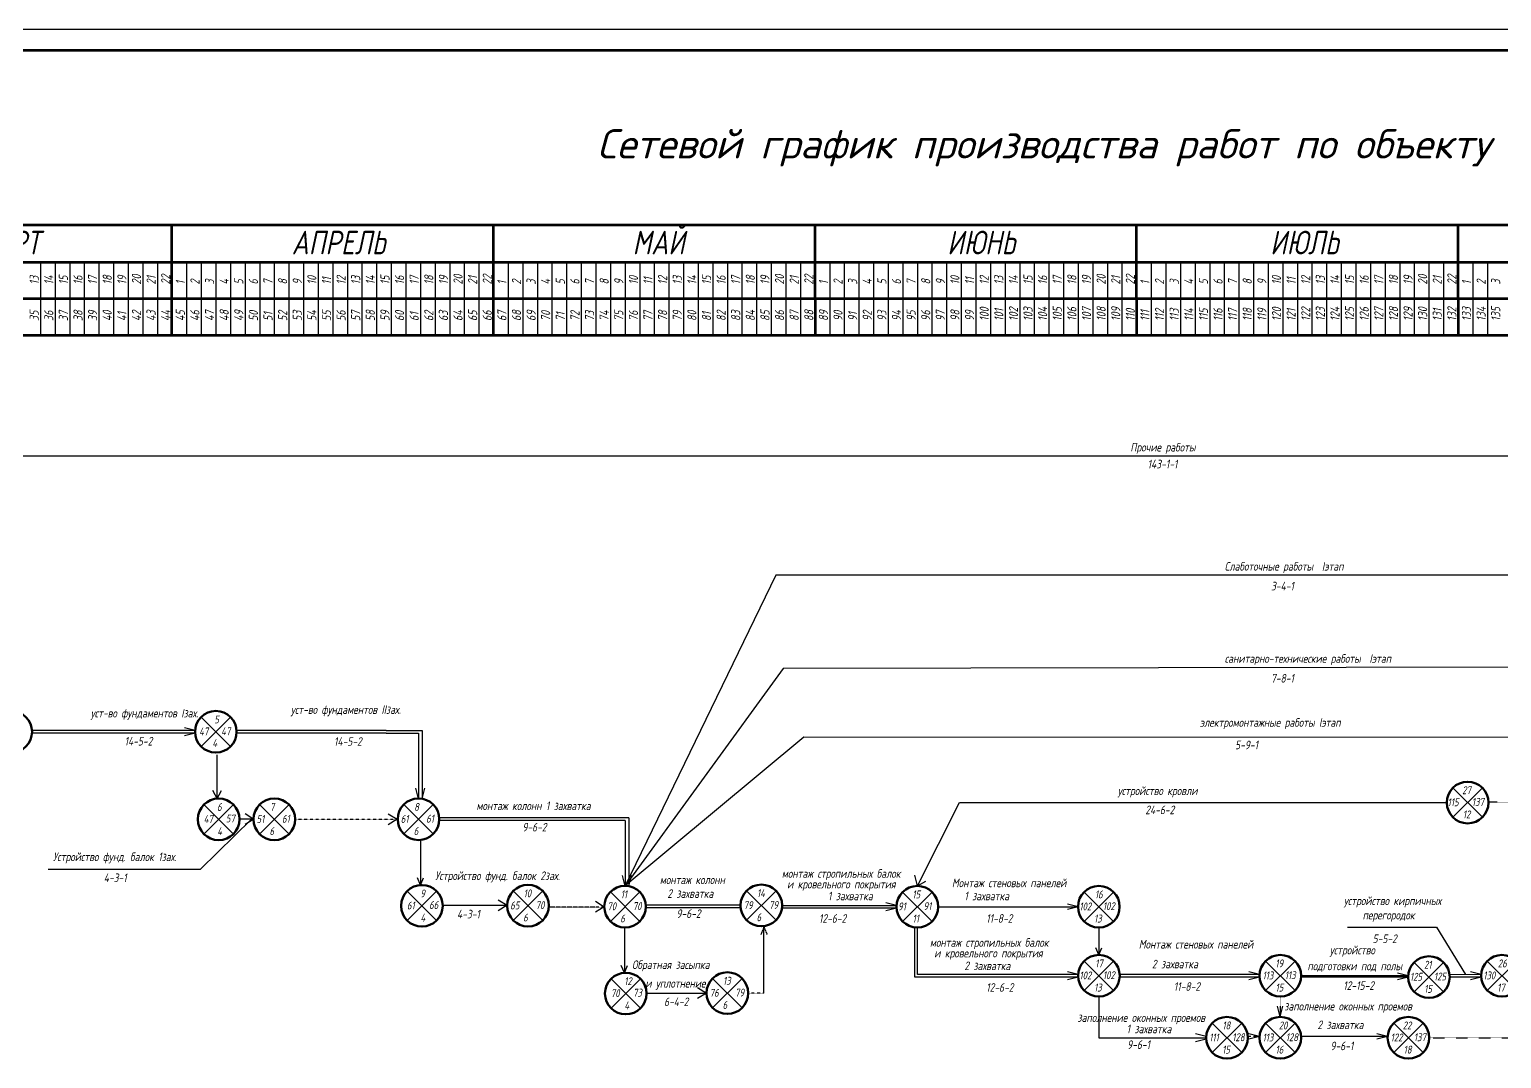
# Model space of a CAD drawing. Header units: millimetres. Extents: x -345369 to 252202, y 74562 to 424723.
# Drawn here: x -19388 to 15687, y 179067 to 203601 of the extents above; entities that cross this region are included whole.
import ezdxf

# ---------------------------------------------------------------- set-up
doc = ezdxf.new("R2010")
doc.units = ezdxf.units.MM
for name, pattern in [('1 Граница асфальта 2-1', [1.5, 0.5, -0.5, 0.5]), ('HIDDEN2', [4.7625, 3.175, -1.5875]), ('KL', [4, 2, -2])]:
    doc.linetypes.add(name, pattern=pattern)
for name, color, linetype in [('1STAIR2D', 30, 'Continuous'), ('A0-02', 51, 'Continuous'), ('A0-07', 30, 'Continuous'), ('A0-08', 101, 'Continuous'), ('A0-10', 150, 'Continuous'), ('A0-11', 92, 'Continuous')]:
    doc.layers.add(name, color=color, linetype=linetype)
doc.styles.add('RUSS', font='isocpeui.ttf', dxfattribs={"width": 0.8})
doc.styles.get("Standard").update_dxf_attribs({"font": 'isocpeur.TTF', "oblique": 15})

msp = doc.modelspace()

# ---------------------------------------------------------------- linework, layer by layer
for p, q in [((-14905.078212, 185247.966656), (-15018.901606, 185458.832734)), ((-14923.825512, 185247.800715), (-14813.752609, 185460.648603)), ((-14038.457117, 184769.960586), (-14250.64089, 184899.46941)), ((-10625.903599, 184764.006597), (-10838.087371, 184893.515421)), ((-14038.457117, 184777.904136), (-14250.64089, 184648.395311)), ((-10625.903599, 184771.950147), (-10838.087371, 184642.441322)), ((-10071.671806, 183202.256484), (-10144.762783, 183376.027374)), ((-10071.671806, 183202.256484), (-9998.580829, 183376.027374)), ((-8005.591007, 182712.408557), (-8217.77478, 182841.917382)), ((-5692.391541, 182680.038419), (-5904.575313, 182809.547243)), ((-8005.591007, 182720.352108), (-8217.77478, 182590.843283)), ((-5692.391541, 182687.981969), (-5904.575313, 182558.473144)), ((6090.641608, 181536.757115), (6017.550631, 181710.528006)), ((6090.641608, 181536.757115), (6163.732586, 181710.528006)), ((-5213.707532, 181111.816468), (-5286.798509, 181285.587358)), ((-5213.707532, 181111.816468), (-5140.616555, 181285.587358)), ((-3257.165911, 180621.968541), (-3469.349683, 180751.477366)), ((-3257.165911, 180629.912091), (-3469.349683, 180500.403267))]:
    msp.add_line(p, q)
at = {"lineweight": 30}
for p, q in [((-10071.671806, 184273.649873), (-10071.671806, 183202.256484)), ((-5213.707532, 182183.209856), (-5213.707532, 181111.816468))]:
    msp.add_line(p, q, dxfattribs=at)
at = {"linetype": 'HIDDEN2'}
for q in [(-1960.095452, 182027.51394), (-1960.095452, 182027.51394), (-1813.913498, 182027.51394), (-1813.913498, 182027.51394)]:
    msp.add_line((-1887.004475, 182201.28483), q, dxfattribs=at)
at = {"linetype": 'HIDDEN2', "lineweight": 30}
for p in [(-1887.004475, 181129.891441), (-1887.004475, 180627.350063)]:
    msp.add_line(p, (-1887.004475, 182201.28483), dxfattribs=at)
at = {"layer": '1STAIR2D', "color": 0}
msp.add_line((44468.411729, 203600.907717), (-39531.588271, 203600.907717), dxfattribs=at)
at = {"layer": '1STAIR2D', "color": 0, "lineweight": 70}
msp.add_line((43968.411729, 203100.907717), (-37531.588271, 203100.907717), dxfattribs=at)
at = {"layer": 'A0-02', "color": 0, "lineweight": 30}
for p, q in [((-15441.730261, 186889.116472), (-15696.037466, 186952.693274)), ((-15441.730261, 186825.539671), (-15696.037466, 186761.96287)), ((-10891.671113, 186889.116472), (-14451.971979, 186889.116472)), ((-10891.671113, 186825.539671), (-14451.971979, 186825.539671)), ((-10891.671113, 186889.116472), (-10029.853681, 186889.116472)), ((-10891.671113, 186825.539671), (-10118.215882, 186825.539671)), ((-10116.364546, 185261.322995), (-10179.941347, 185515.6302)), ((-10029.853681, 185261.322995), (-9966.27688, 185515.6302)), ((-5108.130291, 184805.148294), (-9623.33674, 184805.148294)), ((-5196.492492, 184741.571493), (-9623.33674, 184741.571493)), ((-5194.641156, 183177.354817), (-5258.217957, 183431.662022)), ((-5194.641156, 183177.354817), (-5258.217957, 183431.662022)), ((-5108.130291, 183177.354817), (-5044.55349, 183431.662022)), ((1768.049386, 183183.031534), (1704.472585, 183437.338739)), ((1768.049386, 183183.031534), (1968.441061, 183296.91085)), ((1272.150337, 182718.920885), (1017.843132, 182782.497687)), ((5595.372817, 182687.132485), (5341.065612, 182750.709286)), ((-2445.292469, 182721.180116), (-4701.61335, 182721.180116)), ((-2441.638102, 182657.603315), (-4701.61335, 182657.603315)), ((1272.150337, 182655.344084), (1017.843132, 182591.767283)), ((5595.372817, 182687.132485), (5341.065612, 182623.555684)), ((5596.491141, 181074.14614), (5342.183937, 181137.722942)), ((5596.491141, 181010.569339), (5342.183937, 180946.992538)), ((9919.713622, 181074.14614), (9665.406417, 181137.722942)), ((9919.713622, 181010.569339), (9665.406417, 180946.992538)), ((13460.098622, 181042.35774), (13205.791418, 181105.934541)), ((13460.098622, 181010.569339), (13205.791418, 180946.992538)), ((15201.234092, 181074.14614), (14946.926887, 181137.722942)), ((15201.234092, 181010.569339), (14946.926887, 180946.992538)), ((10415.612671, 180058.947929), (10352.03587, 180313.255134)), ((10415.612671, 180058.947929), (10352.03587, 180313.255134)), ((10415.612671, 180058.947929), (10479.189472, 180313.255134)), ((10415.612671, 180058.947929), (10479.189472, 180313.255134)), ((8648.177598, 179594.83728), (8393.870393, 179658.414082)), ((9919.713622, 179594.83728), (9665.406417, 179658.414082)), ((9919.713622, 179594.83728), (9665.406417, 179531.260479)), ((12971.400078, 179594.83728), (12717.092874, 179658.414082)), ((12971.400078, 179594.83728), (12717.092874, 179531.260479)), ((8648.177598, 179531.260479), (8393.870393, 179467.683678))]:
    msp.add_line(p, q, dxfattribs=at)
at = {"layer": 'A0-07', "color": 0, "lineweight": 70}
for p, q in [((-15991.532402, 197182.569591), (-15991.532402, 198940.514385)), ((-8330.536336, 197182.569591), (-8330.536336, 198940.514385)), ((-669.540271, 197182.569591), (-669.540271, 198940.514385)), ((6991.455794, 197182.569591), (6991.455794, 198940.514385)), ((14652.451859, 197182.569591), (14652.451859, 198940.514385)), ((-15991.532402, 196312.001856), (-15991.532402, 198069.946651)), ((-8330.536336, 196312.001856), (-8330.536336, 198069.946651)), ((-669.540271, 197182.569591), (-669.540271, 196312.001856)), ((6991.455794, 197182.569591), (6991.455794, 196312.001856)), ((14652.451859, 197182.569591), (14652.451859, 196312.001856))]:
    msp.add_line(p, q, dxfattribs=at)
at = {"layer": 'A0-07', "color": 0, "lineweight": 30}
for p, q in [((27092.954594, 193427.627161), (-22956.074279, 193427.627161)), ((-1604.765131, 190592.553527), (-5196.492492, 183185.290765)), ((16785.076354, 190592.553527), (-1604.765131, 190592.553527)), ((-1429.031514, 188363.18338), (-5196.492492, 183185.290765)), ((16785.076354, 188394.887356), (-1429.031514, 188363.18338)), ((-937.262275, 186727.522179), (-5196.492492, 183185.290765)), ((16785.076354, 186725.075123), (-937.262275, 186727.522179)), ((-14923.825512, 186306.877442), (-14923.825512, 185247.800715)), ((1768.049386, 183183.031534), (2771.486966, 185170.846995)), ((2771.486966, 185170.846995), (14382.456504, 185170.846995)), ((-14099.204783, 184770.955366), (-14395.034075, 184770.955366)), ((-14049.806309, 184776.887697), (-14383.782909, 184770.955366)), ((-8005.591007, 182712.408557), (-9541.225821, 182712.408557)), ((-8151.750272, 182712.408557), (-9541.225821, 182712.408557)), ((1272.150337, 182655.344084), (-1477.218898, 182655.344084)), ((-1422.359978, 182718.920885), (1272.150337, 182718.920885)), ((2263.948435, 182687.132485), (5595.372817, 182687.132485)), ((1709.866909, 181010.569339), (1709.866909, 182194.658459)), ((1768.049386, 181074.14614), (1768.049386, 182191.233436)), ((2262.928527, 181010.569339), (1709.866909, 181010.569339)), ((2262.928527, 181074.14614), (1768.049386, 181074.14614)), ((5596.491141, 181074.14614), (2262.928527, 181074.14614)), ((5596.491141, 181010.569339), (2262.928527, 181010.569339)), ((9919.713622, 181074.14614), (6587.269332, 181074.14614)), ((9919.713622, 181010.569339), (6587.269332, 181010.569339)), ((9919.713622, 181042.35774), (9918.693714, 181042.35774)), ((13460.098622, 181010.569339), (10910.491812, 181010.569339)), ((13460.098622, 181042.35774), (10911.51172, 181042.35774)), ((15201.798894, 181066.018896), (14451.896721, 181074.14614)), ((15201.234092, 181010.569339), (14451.896721, 181010.569339)), ((-3270.180409, 180621.968541), (-4683.261548, 180621.968541)), ((-3257.165911, 180621.968541), (-4683.261548, 180621.968541)), ((6092.390191, 180546.458691), (6092.390191, 179563.04888)), ((9716.889177, 179594.83728), (9638.955789, 179594.83728)), ((9919.713622, 179594.83728), (9780.453029, 179594.83728)), ((12971.400078, 179594.83728), (10910.491812, 179594.83728)), ((6092.390191, 179563.04888), (8648.177598, 179563.04888))]:
    msp.add_line(p, q, dxfattribs=at)
at = {"layer": 'A0-07', "color": 0, "linetype": 'ByBlock', "lineweight": 30}
for p, q in [((-15457.624462, 186889.116472), (-19327.151293, 186889.116472)), ((-15441.730261, 186825.539671), (-19327.151293, 186825.539671)), ((-10118.215882, 186825.539671), (-10118.215882, 185258.343611)), ((-10029.853681, 186889.116472), (-10029.853681, 185261.322995)), ((-5196.492492, 184741.571493), (-5196.492492, 183174.375433)), ((-5108.130291, 184805.148294), (-5108.130291, 183177.354817)), ((6091.271866, 182191.233436), (6091.271866, 181538.255528))]:
    msp.add_line(p, q, dxfattribs=at)
at = {"layer": 'A0-07', "color": 0, "linetype": 'KL', "lineweight": 30}
for p, q in [((19143.845137, 185214.393719), (15374.228762, 185175.909404)), ((10415.612671, 180546.458691), (10415.612671, 180058.947929)), ((13963.198177, 179563.04888), (17769.186318, 179564.507627)), ((13963.198177, 179563.04888), (17769.186318, 179564.507627))]:
    msp.add_line(p, q, dxfattribs=at)
at = {"layer": 'A0-07', "color": 0}
for p, q in [((-15312.040553, 183580.315273), (-14099.204783, 184770.955366)), ((-18942.668991, 183580.315273), (-15312.040553, 183580.315273)), ((12016.139243, 182201.481659), (14136.595812, 182201.481659)), ((14136.595812, 182201.481659), (14826.847807, 181070.082518))]:
    msp.add_line(p, q, dxfattribs=at)
at = {"layer": 'A0-07', "color": 0, "linetype": '1 Граница асфальта 2-1', "lineweight": 30}
for p, q in [((-10614.08573, 184767.978372), (-13058.044391, 184770.124653)), ((-10614.08573, 184767.978372), (-11776.812081, 184767.978372)), ((-5852.218413, 182678.628672), (-7014.944764, 182678.628672)), ((-5698.89879, 182678.628672), (-7014.944764, 182678.628672)), ((-1887.004475, 180627.350063), (-2263.003785, 180627.350063))]:
    msp.add_line(p, q, dxfattribs=at)
at = {"layer": 'A0-07', "color": 3, "linetype": 'KL', "lineweight": 30}
msp.add_line((10415.612671, 180546.458691), (10415.612671, 180058.947929), dxfattribs=at)
at = {"layer": 'A0-08', "color": 0, "lineweight": 70}
for p, q in [((-33925.227736, 198940.514385), (37635.440055, 198940.514385)), ((-33925.227736, 198053.137325), (37635.440055, 198053.137325)), ((-26244.719897, 198053.137325), (37635.440055, 198053.137325)), ((-16107.110625, 198053.137325), (37635.440055, 198053.137325)), ((-33925.227736, 197182.569591), (37635.440055, 197182.569591)), ((-33925.227736, 197182.569591), (37635.440055, 197182.569591)), ((-33925.227736, 197182.569591), (37635.440055, 197182.569591)), ((-26244.719897, 197182.569591), (37635.440055, 197182.569591)), ((-26244.719897, 197182.569591), (37635.440055, 197182.569591)), ((-26244.719897, 197182.569591), (37635.440055, 197182.569591)), ((-16107.110625, 197182.569591), (37635.440055, 197182.569591)), ((-33925.227736, 196312.001856), (37635.440055, 196312.001856)), ((-33925.227736, 196312.001856), (37635.440055, 196312.001856)), ((-33925.227736, 196312.001856), (37635.440055, 196312.001856)), ((-26244.719897, 196312.001856), (37635.440055, 196312.001856)), ((-26244.719897, 196312.001856), (37635.440055, 196312.001856)), ((-26244.719897, 196312.001856), (37635.440055, 196312.001856)), ((-16107.110625, 196312.001856), (37635.440055, 196312.001856))]:
    msp.add_line(p, q, dxfattribs=at)
at = {"layer": 'A0-08', "color": 0}
for p, q in [((-19125.576247, 198053.137325), (-19125.576247, 197182.569591)), ((-18777.349153, 198053.137325), (-18777.349153, 197182.569591)), ((-18429.122059, 198053.137325), (-18429.122059, 197182.569591)), ((-18080.894965, 198053.137325), (-18080.894965, 197182.569591)), ((-17732.667871, 198053.137325), (-17732.667871, 197182.569591)), ((-17384.440777, 198053.137325), (-17384.440777, 197182.569591)), ((-17036.213683, 198053.137325), (-17036.213683, 197182.569591)), ((-16687.986589, 198053.137325), (-16687.986589, 197182.569591)), ((-16339.759496, 198053.137325), (-16339.759496, 197182.569591)), ((-15643.305308, 198053.137325), (-15643.305308, 197182.569591)), ((-15295.078214, 198053.137325), (-15295.078214, 197182.569591)), ((-14946.85112, 198053.137325), (-14946.85112, 197182.569591)), ((-14598.624026, 198053.137325), (-14598.624026, 197182.569591)), ((-14250.396932, 198053.137325), (-14250.396932, 197182.569591)), ((-13902.169838, 198053.137325), (-13902.169838, 197182.569591)), ((-13553.942745, 198053.137325), (-13553.942745, 197182.569591)), ((-13205.715651, 198053.137325), (-13205.715651, 197182.569591)), ((-12857.488557, 198053.137325), (-12857.488557, 197182.569591)), ((-12509.261463, 198053.137325), (-12509.261463, 197182.569591)), ((-12161.034369, 198053.137325), (-12161.034369, 197182.569591)), ((-11812.807275, 198053.137325), (-11812.807275, 197182.569591)), ((-11464.580181, 198053.137325), (-11464.580181, 197182.569591)), ((-11116.353087, 198053.137325), (-11116.353087, 197182.569591)), ((-10768.125994, 198053.137325), (-10768.125994, 197182.569591)), ((-10419.8989, 198053.137325), (-10419.8989, 197182.569591)), ((-10071.671806, 198053.137325), (-10071.671806, 197182.569591)), ((-9723.444712, 198053.137325), (-9723.444712, 197182.569591)), ((-9375.217618, 198053.137325), (-9375.217618, 197182.569591)), ((-9026.990524, 198053.137325), (-9026.990524, 197182.569591)), ((-8678.76343, 198053.137325), (-8678.76343, 197182.569591)), ((-7982.309243, 198053.137325), (-7982.309243, 197182.569591)), ((-7634.082149, 198053.137325), (-7634.082149, 197182.569591)), ((-7285.855055, 198053.137325), (-7285.855055, 197182.569591)), ((-6937.627961, 198053.137325), (-6937.627961, 197182.569591)), ((-6589.400867, 198053.137325), (-6589.400867, 197182.569591)), ((-6241.173773, 198053.137325), (-6241.173773, 197182.569591)), ((-5892.946679, 198053.137325), (-5892.946679, 197182.569591)), ((-5544.719585, 198053.137325), (-5544.719585, 197182.569591)), ((-5196.492492, 198053.137325), (-5196.492492, 197182.569591)), ((-4848.265398, 198053.137325), (-4848.265398, 197182.569591)), ((-4500.038304, 198053.137325), (-4500.038304, 197182.569591)), ((-4151.81121, 198053.137325), (-4151.81121, 197182.569591)), ((-3803.584116, 198053.137325), (-3803.584116, 197182.569591)), ((-3455.357022, 198053.137325), (-3455.357022, 197182.569591)), ((-3107.129928, 198053.137325), (-3107.129928, 197182.569591)), ((-2758.902834, 198053.137325), (-2758.902834, 197182.569591)), ((-2410.675741, 198053.137325), (-2410.675741, 197182.569591)), ((-2062.448647, 198053.137325), (-2062.448647, 197182.569591)), ((-1714.221553, 198053.137325), (-1714.221553, 197182.569591)), ((-1365.994459, 198053.137325), (-1365.994459, 197182.569591)), ((-1017.767365, 198053.137325), (-1017.767365, 197182.569591)), ((-321.313177, 198053.137325), (-321.313177, 197182.569591)), ((26.913917, 198053.137325), (26.913917, 197182.569591)), ((375.14101, 198053.137325), (375.14101, 197182.569591)), ((723.368104, 198053.137325), (723.368104, 197182.569591)), ((1071.595198, 198053.137325), (1071.595198, 197182.569591)), ((1419.822292, 198053.137325), (1419.822292, 197182.569591)), ((1768.049386, 198053.137325), (1768.049386, 197182.569591)), ((2116.27648, 198053.137325), (2116.27648, 197182.569591)), ((2464.503574, 198053.137325), (2464.503574, 197182.569591)), ((2812.730668, 198053.137325), (2812.730668, 197182.569591)), ((3160.957761, 198053.137325), (3160.957761, 197182.569591)), ((3509.184855, 198053.137325), (3509.184855, 197182.569591)), ((3857.411949, 198053.137325), (3857.411949, 197182.569591)), ((4205.639043, 198053.137325), (4205.639043, 197182.569591)), ((4553.866137, 198053.137325), (4553.866137, 197182.569591)), ((4902.093231, 198053.137325), (4902.093231, 197182.569591)), ((5250.320325, 198053.137325), (5250.320325, 197182.569591)), ((5598.547419, 198053.137325), (5598.547419, 197182.569591)), ((5946.774512, 198053.137325), (5946.774512, 197182.569591)), ((6295.001606, 198053.137325), (6295.001606, 197182.569591)), ((6643.2287, 198053.137325), (6643.2287, 197182.569591)), ((7339.682888, 198053.137325), (7339.682888, 197182.569591)), ((7687.909982, 198053.137325), (7687.909982, 197182.569591)), ((8036.137076, 198053.137325), (8036.137076, 197182.569591)), ((8384.36417, 198053.137325), (8384.36417, 197182.569591)), ((8732.591264, 198053.137325), (8732.591264, 197182.569591)), ((9080.818357, 198053.137325), (9080.818357, 197182.569591)), ((9429.045451, 198053.137325), (9429.045451, 197182.569591)), ((9777.272545, 198053.137325), (9777.272545, 197182.569591)), ((10125.499639, 198053.137325), (10125.499639, 197182.569591)), ((10473.726733, 198053.137325), (10473.726733, 197182.569591)), ((10821.953827, 198053.137325), (10821.953827, 197182.569591)), ((11170.180921, 198053.137325), (11170.180921, 197182.569591)), ((11518.408015, 198053.137325), (11518.408015, 197182.569591)), ((11866.635108, 198053.137325), (11866.635108, 197182.569591)), ((12214.862202, 198053.137325), (12214.862202, 197182.569591)), ((12563.089296, 198053.137325), (12563.089296, 197182.569591)), ((12911.31639, 198053.137325), (12911.31639, 197182.569591)), ((13259.543484, 198053.137325), (13259.543484, 197182.569591)), ((13607.770578, 198053.137325), (13607.770578, 197182.569591)), ((13955.997672, 198053.137325), (13955.997672, 197182.569591)), ((14304.224766, 198053.137325), (14304.224766, 197182.569591)), ((15000.678953, 198053.137325), (15000.678953, 197182.569591)), ((15348.906047, 198053.137325), (15348.906047, 197182.569591)), ((-19125.576247, 197182.569591), (-19125.576247, 196312.001856)), ((-18777.349153, 197182.569591), (-18777.349153, 196312.001856)), ((-18429.122059, 197182.569591), (-18429.122059, 196312.001856)), ((-18080.894965, 197182.569591), (-18080.894965, 196312.001856)), ((-17732.667871, 197182.569591), (-17732.667871, 196312.001856)), ((-17384.440777, 197182.569591), (-17384.440777, 196312.001856)), ((-17036.213683, 197182.569591), (-17036.213683, 196312.001856)), ((-16687.986589, 197182.569591), (-16687.986589, 196312.001856)), ((-16339.759496, 197182.569591), (-16339.759496, 196312.001856)), ((-15643.305308, 197182.569591), (-15643.305308, 196312.001856)), ((-15295.078214, 197182.569591), (-15295.078214, 196312.001856)), ((-14946.85112, 197182.569591), (-14946.85112, 196312.001856)), ((-14598.624026, 197182.569591), (-14598.624026, 196312.001856)), ((-14250.396932, 197182.569591), (-14250.396932, 196312.001856)), ((-13902.169838, 197182.569591), (-13902.169838, 196312.001856)), ((-13553.942745, 197182.569591), (-13553.942745, 196312.001856)), ((-13205.715651, 197182.569591), (-13205.715651, 196312.001856)), ((-12857.488557, 197182.569591), (-12857.488557, 196312.001856)), ((-12509.261463, 197182.569591), (-12509.261463, 196312.001856)), ((-12161.034369, 197182.569591), (-12161.034369, 196312.001856)), ((-11812.807275, 197182.569591), (-11812.807275, 196312.001856)), ((-11464.580181, 197182.569591), (-11464.580181, 196312.001856)), ((-11116.353087, 197182.569591), (-11116.353087, 196312.001856)), ((-10768.125994, 197182.569591), (-10768.125994, 196312.001856)), ((-10419.8989, 197182.569591), (-10419.8989, 196312.001856)), ((-10071.671806, 197182.569591), (-10071.671806, 196312.001856)), ((-9723.444712, 197182.569591), (-9723.444712, 196312.001856)), ((-9375.217618, 197182.569591), (-9375.217618, 196312.001856)), ((-9026.990524, 197182.569591), (-9026.990524, 196312.001856)), ((-8678.76343, 197182.569591), (-8678.76343, 196312.001856)), ((-7982.309243, 197182.569591), (-7982.309243, 196312.001856)), ((-7634.082149, 197182.569591), (-7634.082149, 196312.001856)), ((-7285.855055, 197182.569591), (-7285.855055, 196312.001856)), ((-6937.627961, 197182.569591), (-6937.627961, 196312.001856)), ((-6589.400867, 197182.569591), (-6589.400867, 196312.001856)), ((-6241.173773, 197182.569591), (-6241.173773, 196312.001856)), ((-5892.946679, 197182.569591), (-5892.946679, 196312.001856)), ((-5544.719585, 197182.569591), (-5544.719585, 196312.001856)), ((-5196.492492, 197182.569591), (-5196.492492, 196312.001856)), ((-4848.265398, 197182.569591), (-4848.265398, 196312.001856)), ((-4500.038304, 197182.569591), (-4500.038304, 196312.001856)), ((-4151.81121, 197182.569591), (-4151.81121, 196312.001856)), ((-3803.584116, 197182.569591), (-3803.584116, 196312.001856)), ((-3455.357022, 197182.569591), (-3455.357022, 196312.001856)), ((-3107.129928, 197182.569591), (-3107.129928, 196312.001856)), ((-2758.902834, 197182.569591), (-2758.902834, 196312.001856)), ((-2410.675741, 197182.569591), (-2410.675741, 196312.001856)), ((-2062.448647, 197182.569591), (-2062.448647, 196312.001856)), ((-1714.221553, 197182.569591), (-1714.221553, 196312.001856)), ((-1365.994459, 197182.569591), (-1365.994459, 196312.001856)), ((-1017.767365, 197182.569591), (-1017.767365, 196312.001856)), ((-321.313177, 197182.569591), (-321.313177, 196312.001856)), ((26.913917, 197182.569591), (26.913917, 196312.001856)), ((375.14101, 197182.569591), (375.14101, 196312.001856)), ((723.368104, 197182.569591), (723.368104, 196312.001856)), ((1071.595198, 197182.569591), (1071.595198, 196312.001856)), ((1419.822292, 197182.569591), (1419.822292, 196312.001856)), ((1768.049386, 197182.569591), (1768.049386, 196312.001856)), ((2116.27648, 197182.569591), (2116.27648, 196312.001856)), ((2464.503574, 197182.569591), (2464.503574, 196312.001856)), ((2812.730668, 197182.569591), (2812.730668, 196312.001856)), ((3160.957761, 197182.569591), (3160.957761, 196312.001856)), ((3509.184855, 197182.569591), (3509.184855, 196312.001856)), ((3857.411949, 197182.569591), (3857.411949, 196312.001856)), ((4205.639043, 197182.569591), (4205.639043, 196312.001856)), ((4553.866137, 197182.569591), (4553.866137, 196312.001856)), ((4902.093231, 197182.569591), (4902.093231, 196312.001856)), ((5250.320325, 197182.569591), (5250.320325, 196312.001856)), ((5598.547419, 197182.569591), (5598.547419, 196312.001856)), ((5946.774512, 197182.569591), (5946.774512, 196312.001856)), ((6295.001606, 197182.569591), (6295.001606, 196312.001856)), ((6643.2287, 197182.569591), (6643.2287, 196312.001856)), ((7339.682888, 197182.569591), (7339.682888, 196312.001856)), ((7687.909982, 197182.569591), (7687.909982, 196312.001856)), ((8036.137076, 197182.569591), (8036.137076, 196312.001856)), ((8384.36417, 197182.569591), (8384.36417, 196312.001856)), ((8732.591264, 197182.569591), (8732.591264, 196312.001856)), ((9080.818357, 197182.569591), (9080.818357, 196312.001856)), ((9429.045451, 197182.569591), (9429.045451, 196312.001856)), ((9777.272545, 197182.569591), (9777.272545, 196312.001856)), ((10125.499639, 197182.569591), (10125.499639, 196312.001856)), ((10473.726733, 197182.569591), (10473.726733, 196312.001856)), ((10821.953827, 197182.569591), (10821.953827, 196312.001856)), ((11170.180921, 197182.569591), (11170.180921, 196312.001856)), ((11518.408015, 197182.569591), (11518.408015, 196312.001856)), ((11866.635108, 197182.569591), (11866.635108, 196312.001856)), ((12214.862202, 197182.569591), (12214.862202, 196312.001856)), ((12563.089296, 197182.569591), (12563.089296, 196312.001856)), ((12911.31639, 197182.569591), (12911.31639, 196312.001856)), ((13259.543484, 197182.569591), (13259.543484, 196312.001856)), ((13607.770578, 197182.569591), (13607.770578, 196312.001856)), ((13955.997672, 197182.569591), (13955.997672, 196312.001856)), ((14304.224766, 197182.569591), (14304.224766, 196312.001856)), ((15000.678953, 197182.569591), (15000.678953, 196312.001856)), ((15348.906047, 197182.569591), (15348.906047, 196312.001856))]:
    msp.add_line(p, q, dxfattribs=at)
at = {"layer": 'A0-10', "color": 0}
for p, q in [((-15297.504701, 186506.674491), (-14596.19754, 187207.981652)), ((-15297.504701, 187207.981652), (-14596.19754, 186506.674491)), ((14527.701972, 185521.500575), (15229.009133, 184820.193414)), ((14527.701972, 184820.193414), (15229.009133, 185521.500575)), ((-15230.335539, 185121.608947), (-14529.028378, 184420.301786)), ((-15230.335539, 184420.301786), (-14529.028378, 185121.608947)), ((-13904.596325, 185121.608947), (-13203.289164, 184420.301786)), ((-13904.596325, 184420.301786), (-13203.289164, 185121.608947)), ((-13904.596325, 185121.608947), (-13203.289164, 184420.301786)), ((-13904.596325, 184420.301786), (-13203.289164, 185121.608947)), ((-10468.869462, 185124.013474), (-9767.562301, 184422.706313)), ((-10468.869462, 184422.706313), (-9767.562301, 185124.013474)), ((-10468.869462, 185124.013474), (-9767.562301, 184422.706313)), ((-10468.869462, 184422.706313), (-9767.562301, 185124.013474)), ((-10387.762545, 183059.090363), (-9686.455384, 182357.783202)), ((-10387.762545, 182357.783202), (-9686.455384, 183059.090363)), ((-7860.345539, 183063.062138), (-7159.038378, 182361.754977)), ((-7860.345539, 182361.754977), (-7159.038378, 183063.062138)), ((-7860.345539, 183063.062138), (-7159.038378, 182361.754977)), ((-7860.345539, 182361.754977), (-7159.038378, 183063.062138)), ((-5547.146072, 183040.045296), (-4845.838911, 182338.738135)), ((-5547.146072, 182338.738135), (-4845.838911, 183040.045296)), ((-5547.146072, 183040.045296), (-4845.838911, 182338.738135)), ((-5547.146072, 182338.738135), (-4845.838911, 183040.045296)), ((-2300.058587, 183068.44366), (-1598.751426, 182367.136499)), ((-2300.058587, 182367.136499), (-1598.751426, 183068.44366)), ((-2300.058587, 183068.44366), (-1598.751426, 182367.136499)), ((-2300.058587, 182367.136499), (-1598.751426, 183068.44366)), ((1417.395805, 183037.786065), (2118.702966, 182336.478904)), ((1417.395805, 182336.478904), (2118.702966, 183037.786065)), ((5740.618286, 183037.786065), (6441.925447, 182336.478904)), ((5740.618286, 182336.478904), (6441.925447, 183037.786065)), ((5741.73661, 181393.01132), (6443.043771, 180691.704159)), ((5741.73661, 180691.704159), (6443.043771, 181393.01132)), ((10064.95909, 181393.01132), (10766.266251, 180691.704159)), ((10064.95909, 180691.704159), (10766.266251, 181393.01132)), ((13605.344091, 181361.22292), (14306.651252, 180659.915759)), ((13605.344091, 180659.915759), (14306.651252, 181361.22292)), ((15346.479561, 181393.01132), (16047.786722, 180691.704159)), ((15346.479561, 180691.704159), (16047.786722, 181393.01132)), ((-5529.798271, 180968.650347), (-4828.491111, 180267.343186)), ((-5529.798271, 180267.343186), (-4828.491111, 180968.650347)), ((-3109.556415, 180978.003644), (-2408.249254, 180276.696483)), ((-3109.556415, 180276.696483), (-2408.249254, 180978.003644)), ((-3109.556415, 180978.003644), (-2408.249254, 180276.696483)), ((-3109.556415, 180276.696483), (-2408.249254, 180978.003644)), ((8793.423067, 179913.70246), (9494.730228, 179212.395299)), ((8793.423067, 179212.395299), (9494.730228, 179913.70246)), ((10064.95909, 179913.70246), (10766.266251, 179212.395299)), ((10064.95909, 179212.395299), (10766.266251, 179913.70246)), ((13116.645547, 179913.70246), (13817.952708, 179212.395299)), ((13116.645547, 179212.395299), (13817.952708, 179913.70246))]:
    msp.add_line(p, q, dxfattribs=at)
at = {"layer": 'A0-10', "color": 0, "lineweight": 50}
for centre in [(-19822.030434, 186857.328072), (-14946.85112, 186857.328072), (14878.355553, 185170.846995), (-14879.681958, 184770.955366), (-13553.942745, 184770.955366), (-10118.215882, 184773.359894), (-10037.108964, 182708.436782), (-7509.691958, 182712.408557), (-5196.492492, 182689.391716), (-1949.405007, 182717.790079), (1768.049386, 182687.132485), (6091.271866, 182687.132485), (6092.390191, 181042.35774), (10415.612671, 181042.35774), (13955.997672, 181010.569339), (15697.133141, 181042.35774), (-5179.144691, 180617.996766), (-2758.902834, 180627.350063), (9144.076647, 179563.04888), (10415.612671, 179563.04888), (13467.299128, 179563.04888)]:
    msp.add_circle(centre, 495.899049, dxfattribs=at)

# ---------------------------------------------------------------- texts
at = {"color": 0, "lineweight": 35, "style": 'RUSS', "width": 0.8}
for s, p in [('МАЙ', (-5016.835653, 198238.812774)), ('МАРТ', (-20671.875017, 198238.812774)), ('АПРЕЛЬ', (-13139.86647, 198238.577935)), ('ИЮНЬ', (2479.721173, 198238.812774)), ('ИЮЛЬ', (10173.354895, 198238.812774))]:
    msp.add_text(s, height=562.3822576, dxfattribs=at).set_placement(p)
at = {"color": 0, "lineweight": 25, "style": 'RUSS', "width": 0.8}
for s, p in [('Прочие работы', (6841.891202, 193538.765602)), ('143-1-1', (7253.759976, 193137.798302)), ('Слаботочные работы  Iэтап', (9090.558257, 190698.91199)), ('3-4-1', (10193.29795, 190227.834355)), ('санитарно-технические работы  Iэтап', (9090.558257, 188501.245818)), ('7-8-1', (10193.29795, 188030.168183)), ('уст-во фундаментов Iзах.', (-17927.246489, 187198.532728)), ('уст-во фундаментов IIзах.', (-13157.16702, 187283.16351)), ('электромонтажные работы Iэтап', (8495.370883, 186976.356886)), ('14-5-2', (-17121.027647, 186530.233112)), ('14-5-2', (-12132.261869, 186523.626072)), ('5-9-1', (9337.447985, 186440.704114)), ('устройство кровли ', (6542.755305, 185348.655976)), ('монтаж колонн 1 захватка', (-8737.938803, 184990.559793)), ('24-6-2', (7198.754111, 184892.979457)), ('9-6-2', (-7643.570316, 184481.020003)), ('Устройство фунд. балок 1зах.', (-18824.797868, 183774.8626)), ('4-3-1', (-17616.621176, 183274.549741)), ('Устройство фунд. балок 2зах.', (-9721.412269, 183323.456648)), ('монтаж стропильных балок', (-1461.805803, 183376.045674)), ('монтаж колонн', (-4368.369061, 183226.252452)), ('2 захватка', (-4189.098194, 182898.220091)), ('и кровельного покрытия', (-1336.302858, 183122.434797)), ('Монтаж стеновых панелей', (2591.168527, 183151.86405)), ('1 захватка', (-362.456851, 182840.326456)), ('1 захватка', (2887.052485, 182840.326456)), ('устройство кирпичных ', (11931.184588, 182726.633735)), ('4-3-1', (-9200.453009, 182408.204985)), ('9-6-2', (-3972.055311, 182419.885016)), ('12-6-2', (-576.750672, 182304.864046)), ('11-8-2', (3407.328894, 182304.864046)), ('перегородок', (12377.426799, 182384.360368)), ('монтаж стропильных балок', (2066.257356, 181731.270929)), ('Монтаж стеновых панелей', (7044.298658, 181689.06258)), ('устройство ', (11595.270143, 181550.971563)), ('5-5-2', (12614.694407, 181821.136341)), ('Обратная засыпка', (-5030.047189, 181202.438664)), ('и кровельного покрытия', (2169.644789, 181478.357805)), ('2 захватка', (2887.052485, 181175.872638)), ('2 захватка', (7357.100832, 181217.757568)), ('подготовки под полы ', (11062.014674, 181171.511123)), ('и уплотнение', (-4714.456633, 180757.594827)), ('12-6-2', (3407.328894, 180660.089301)), ('11-8-2', (7877.37724, 180682.295158)), ('12-15-2', (11915.223689, 180704.701136)), ('6-4-2', (-4267.63512, 180317.764969)), ('заполнение оконных проемов ', (10512.043192, 180213.066392)), ('заполнение оконных проемов ', (10512.043192, 180213.066392)), ('заполнение оконных проемов ', (5582.416088, 179940.519584)), ('2 захватка', (11300.124561, 179769.576052)), ('1 захватка', (6753.196038, 179670.460714)), ('9-6-1', (6764.282444, 179295.970639)), ('9-6-1', (11609.101192, 179265.875325))]:
    msp.add_text(s, height=205.351425, dxfattribs=at).set_placement(p)
at = {"color": 0, "lineweight": 35, "insert": (4773.895823, 200778.742398), "char_height": 700, "width": 30636.54822832, "attachment_point": 5}
msp.add_mtext('Сетевой график производства работ по объекту', dxfattribs=at)
at = {"layer": 'A0-08', "color": 0, "lineweight": 25, "style": 'RUSS', "width": 0.8}
for s, height, p in [('13', 217.6419337, (-19166.309513, 197519.447344)), ('14', 217.6419337, (-18818.082419, 197519.447344)), ('15', 217.6419337, (-18469.855325, 197519.447344)), ('16', 217.6419337, (-18121.628231, 197519.447344)), ('17', 217.6419337, (-17773.401137, 197519.447344)), ('18', 217.6419337, (-17425.174043, 197519.447344)), ('19', 217.6419337, (-17076.946949, 197519.447344)), ('20', 217.6419337, (-16728.719855, 197519.447344)), ('21', 217.6419337, (-16380.36357, 197519.447344)), ('22', 217.6419337, (-16032.136477, 197519.447344)), ('1', 217.641934, (-15684.038574, 197519.447344)), ('2', 217.641934, (-15335.81148, 197519.447344)), ('3', 217.641934, (-14987.584386, 197519.447344)), ('4', 217.641934, (-14639.357292, 197519.447344)), ('5', 217.641934, (-14291.130198, 197519.447344)), ('6', 217.641934, (-13942.903104, 197519.447344)), ('7', 217.641934, (-13594.676011, 197519.447344)), ('8', 217.641934, (-13246.448917, 197519.447344)), ('9', 217.641934, (-12898.221823, 197519.447344)), ('10', 217.6419337, (-12549.994729, 197519.447344)), ('11', 217.6419337, (-12201.767635, 197519.447344)), ('12', 217.6419337, (-11853.540541, 197519.447344)), ('13', 217.6419337, (-11505.313447, 197519.447344)), ('14', 217.6419337, (-11157.086353, 197519.447344)), ('15', 217.6419337, (-10808.85926, 197519.447344)), ('16', 217.6419337, (-10460.632166, 197519.447344)), ('17', 217.6419337, (-10112.405072, 197519.447344)), ('18', 217.6419337, (-9764.177978, 197519.447344)), ('19', 217.6419337, (-9415.950884, 197519.447344)), ('20', 217.6419337, (-9067.72379, 197519.447344)), ('21', 217.6419337, (-8719.367505, 197519.447344)), ('22', 217.6419337, (-8371.140411, 197519.447344)), ('1', 217.641934, (-8023.042509, 197519.447344)), ('2', 217.641934, (-7674.815415, 197519.447344)), ('3', 217.641934, (-7326.588321, 197519.447344)), ('4', 217.641934, (-6978.361227, 197519.447344)), ('5', 217.641934, (-6630.134133, 197519.447344)), ('6', 217.641934, (-6281.907039, 197519.447344)), ('7', 217.641934, (-5933.679945, 197519.447344)), ('8', 217.641934, (-5585.452851, 197519.447344)), ('9', 217.641934, (-5237.225758, 197519.447344)), ('10', 217.6419337, (-4888.998664, 197519.447344)), ('11', 217.6419337, (-4540.77157, 197519.447344)), ('12', 217.6419337, (-4192.544476, 197519.447344)), ('13', 217.6419337, (-3844.317382, 197519.447344)), ('14', 217.6419337, (-3496.090288, 197519.447344)), ('15', 217.6419337, (-3147.863194, 197519.447344)), ('16', 217.6419337, (-2799.6361, 197519.447344)), ('17', 217.6419337, (-2451.409007, 197519.447344)), ('18', 217.6419337, (-2103.181913, 197519.447344)), ('19', 217.6419337, (-1754.954819, 197519.447344)), ('20', 217.6419337, (-1406.727725, 197519.447344)), ('21', 217.6419337, (-1058.37144, 197519.447344)), ('22', 217.6419337, (-710.144346, 197519.447344)), ('1', 217.641934, (-362.046443, 197519.447344)), ('2', 217.641934, (-13.819349, 197519.447344)), ('3', 217.641934, (334.407744, 197519.447344)), ('4', 217.641934, (682.634838, 197519.447344)), ('5', 217.641934, (1030.861932, 197519.447344)), ('6', 217.641934, (1379.089026, 197519.447344)), ('7', 217.641934, (1727.31612, 197519.447344)), ('8', 217.641934, (2075.543214, 197519.447344)), ('9', 217.641934, (2423.770308, 197519.447344)), ('10', 217.6419337, (2771.997402, 197519.447344)), ('11', 217.6419337, (3120.224495, 197519.447344)), ('12', 217.6419337, (3468.451589, 197519.447344)), ('13', 217.6419337, (3816.678683, 197519.447344)), ('14', 217.6419337, (4164.905777, 197519.447344)), ('15', 217.6419337, (4513.132871, 197519.447344)), ('16', 217.6419337, (4861.359965, 197519.447344)), ('17', 217.6419337, (5209.587059, 197519.447344)), ('18', 217.6419337, (5557.814153, 197519.447344)), ('19', 217.6419337, (5906.041246, 197519.447344)), ('20', 217.6419337, (6254.26834, 197519.447344)), ('21', 217.6419337, (6602.624625, 197519.447344)), ('22', 217.6419337, (6950.851719, 197519.447344)), ('1', 217.641934, (7298.949622, 197519.447344)), ('2', 217.641934, (7647.176716, 197519.447344)), ('3', 217.641934, (7995.40381, 197519.447344)), ('4', 217.641934, (8343.630904, 197519.447344)), ('5', 217.641934, (8691.857997, 197519.447344)), ('6', 217.641934, (9040.085091, 197519.447344)), ('7', 217.641934, (9388.312185, 197519.447344)), ('8', 217.641934, (9736.539279, 197519.447344)), ('9', 217.641934, (10084.766373, 197519.447344)), ('10', 217.6419337, (10432.993467, 197519.447344)), ('11', 217.6419337, (10781.220561, 197519.447344)), ('12', 217.6419337, (11129.447655, 197519.447344)), ('13', 217.6419337, (11477.674748, 197519.447344)), ('14', 217.6419337, (11825.901842, 197519.447344)), ('15', 217.6419337, (12174.128936, 197519.447344)), ('16', 217.6419337, (12522.35603, 197519.447344)), ('17', 217.6419337, (12870.583124, 197519.447344)), ('18', 217.6419337, (13218.810218, 197519.447344)), ('19', 217.6419337, (13567.037312, 197519.447344)), ('20', 217.6419337, (13915.264406, 197519.447344)), ('21', 217.6419337, (14263.620691, 197519.447344)), ('22', 217.6419337, (14611.847785, 197519.447344)), ('1', 217.641934, (14959.945687, 197519.447344)), ('2', 217.641934, (15308.172781, 197519.447344)), ('3', 217.641934, (15656.399875, 197519.447344)), ('35', 217.6419337, (-19166.309513, 196648.87961)), ('36', 217.6419337, (-18818.082419, 196648.87961)), ('37', 217.6419337, (-18469.855325, 196648.87961)), ('38', 217.6419337, (-18121.628231, 196648.87961)), ('39', 217.6419337, (-17773.401137, 196648.87961)), ('40', 217.6419337, (-17425.174043, 196648.87961)), ('41', 217.6419337, (-17076.946949, 196648.87961)), ('42', 217.6419337, (-16728.719855, 196648.87961)), ('43', 217.6419337, (-16380.36357, 196648.87961)), ('44', 217.6419337, (-16032.136477, 196648.87961)), ('45', 217.6419337, (-15684.038574, 196648.87961)), ('46', 217.6419337, (-15335.81148, 196648.87961)), ('47', 217.6419337, (-14987.584386, 196648.87961)), ('48', 217.6419337, (-14639.357292, 196648.87961)), ('49', 217.6419337, (-14291.130198, 196648.87961)), ('50', 217.6419337, (-13942.903104, 196648.87961)), ('51', 217.6419337, (-13594.676011, 196648.87961)), ('52', 217.6419337, (-13246.448917, 196648.87961)), ('53', 217.6419337, (-12898.221823, 196648.87961)), ('54', 217.6419337, (-12549.994729, 196648.87961)), ('55', 217.6419337, (-12201.767635, 196648.87961)), ('56', 217.6419337, (-11853.540541, 196648.87961)), ('57', 217.6419337, (-11505.313447, 196648.87961)), ('58', 217.6419337, (-11157.086353, 196648.87961)), ('59', 217.6419337, (-10808.85926, 196648.87961)), ('60', 217.6419337, (-10460.632166, 196648.87961)), ('61', 217.6419337, (-10112.405072, 196648.87961)), ('62', 217.6419337, (-9764.177978, 196648.87961)), ('63', 217.6419337, (-9415.950884, 196648.87961)), ('64', 217.6419337, (-9067.72379, 196648.87961)), ('65', 217.6419337, (-8719.367505, 196648.87961)), ('66', 217.6419337, (-8371.140411, 196648.87961)), ('67', 217.6419337, (-8023.042509, 196648.87961)), ('68', 217.6419337, (-7674.815415, 196648.87961)), ('69', 217.6419337, (-7326.588321, 196648.87961)), ('70', 217.6419337, (-6978.361227, 196648.87961)), ('71', 217.6419337, (-6630.134133, 196648.87961)), ('72', 217.6419337, (-6281.907039, 196648.87961)), ('73', 217.6419337, (-5933.679945, 196648.87961)), ('74', 217.6419337, (-5585.452851, 196648.87961)), ('75', 217.6419337, (-5237.225758, 196648.87961)), ('76', 217.6419337, (-4888.998664, 196648.87961)), ('77', 217.6419337, (-4540.77157, 196648.87961)), ('78', 217.6419337, (-4192.544476, 196648.87961)), ('79', 217.6419337, (-3844.317382, 196648.87961)), ('80', 217.6419337, (-3496.090288, 196648.87961)), ('81', 217.6419337, (-3147.863194, 196648.87961)), ('82', 217.6419337, (-2799.6361, 196648.87961)), ('83', 217.6419337, (-2451.409007, 196648.87961)), ('84', 217.6419337, (-2103.181913, 196648.87961)), ('85', 217.6419337, (-1754.954819, 196648.87961)), ('86', 217.6419337, (-1406.727725, 196648.87961)), ('87', 217.6419337, (-1058.37144, 196648.87961)), ('88', 217.6419337, (-710.144346, 196648.87961)), ('89', 217.6419337, (-362.046443, 196648.87961)), ('90', 217.6419337, (-13.819349, 196648.87961)), ('91', 217.6419337, (334.407744, 196648.87961)), ('92', 217.6419337, (682.634838, 196648.87961)), ('93', 217.6419337, (1030.861932, 196648.87961)), ('94', 217.6419337, (1379.089026, 196648.87961)), ('95', 217.6419337, (1727.31612, 196648.87961)), ('96', 217.6419337, (2075.543214, 196648.87961)), ('97', 217.6419337, (2423.770308, 196648.87961)), ('98', 217.6419337, (2771.997402, 196648.87961)), ('99', 217.6419337, (3120.224495, 196648.87961)), ('100', 217.6419337, (3468.451589, 196648.87961)), ('101', 217.6419337, (3816.678683, 196648.87961)), ('102', 217.6419337, (4164.905777, 196648.87961)), ('103', 217.6419337, (4513.132871, 196648.87961)), ('104', 217.6419337, (4861.359965, 196648.87961)), ('105', 217.6419337, (5209.587059, 196648.87961)), ('106', 217.6419337, (5557.814153, 196648.87961)), ('107', 217.6419337, (5906.041246, 196648.87961)), ('108', 217.6419337, (6254.26834, 196648.87961)), ('109', 217.6419337, (6602.624625, 196648.87961)), ('110', 217.6419337, (6950.851719, 196648.87961)), ('111', 217.6419337, (7298.949622, 196648.87961)), ('112', 217.6419337, (7647.176716, 196648.87961)), ('113', 217.6419337, (7995.40381, 196648.87961)), ('114', 217.6419337, (8343.630904, 196648.87961)), ('115', 217.6419337, (8691.857997, 196648.87961)), ('116', 217.6419337, (9040.085091, 196648.87961)), ('117', 217.6419337, (9388.312185, 196648.87961)), ('118', 217.6419337, (9736.539279, 196648.87961)), ('119', 217.6419337, (10084.766373, 196648.87961)), ('120', 217.6419337, (10432.993467, 196648.87961)), ('121', 217.6419337, (10781.220561, 196648.87961)), ('122', 217.6419337, (11129.447655, 196648.87961)), ('123', 217.6419337, (11477.674748, 196648.87961)), ('124', 217.6419337, (11825.901842, 196648.87961)), ('125', 217.6419337, (12174.128936, 196648.87961)), ('126', 217.6419337, (12522.35603, 196648.87961)), ('127', 217.6419337, (12870.583124, 196648.87961)), ('128', 217.6419337, (13218.810218, 196648.87961)), ('129', 217.6419337, (13567.037312, 196648.87961)), ('130', 217.6419337, (13915.264406, 196648.87961)), ('131', 217.6419337, (14263.620691, 196648.87961)), ('132', 217.6419337, (14611.847785, 196648.87961)), ('133', 217.6419337, (14959.945687, 196648.87961)), ('134', 217.6419337, (15308.172781, 196648.87961)), ('135', 217.6419337, (15656.399875, 196648.87961))]:
    msp.add_text(s, height=height, rotation=90, dxfattribs=at).set_placement(p)
at = {"layer": 'A0-11', "color": 0, "lineweight": 25, "style": 'RUSS', "width": 0.8}
for s, p in [('47', (-15345.396985, 186770.787641)), ('5', (-14984.642647, 187056.649211)), ('47', (-14819.610643, 186775.473848)), ('4', (-15029.706806, 186496.696317)), ('27', (14747.844553, 185370.168134)), ('115', (14401.679463, 185083.207036)), ('137', (14978.957344, 185088.946526)), ('47', (-15236.55805, 184684.414935)), ('6', (-14917.473485, 184970.276505)), ('57', (-14708.328122, 184696.165813)), ('51', (-13977.235975, 184683.315407)), ('7', (-13657.641187, 184970.276505)), ('61', (-13371.168633, 184689.054897)), ('61', (-10541.509112, 184685.719935)), ('8', (-10221.914325, 184972.681033)), ('61', (-9935.44177, 184691.459425)), ('12', (14764.060686, 184793.547101)), ('4', (-14912.781286, 184393.867011)), ('6', (-13668.237611, 184393.655472)), ('6', (-10232.510748, 184396.059999)), ('9', (-10074.900491, 182907.757921)), ('10', (-7613.390401, 182911.729696)), ('14', (-2053.10345, 182917.111218)), ('61', (-10393.985056, 182621.896351)), ('66', (-9865.755128, 182633.647229)), ('65', (-7932.985189, 182624.768598)), ('70', (-7326.917847, 182630.508088)), ('70', (-5619.785722, 182601.751756)), ('11', (-5300.190934, 182888.712854)), ('70', (-5013.71838, 182607.491247)), ('79', (-2372.698237, 182630.15012)), ('79', (-1766.630895, 182635.88961)), ('91', (1307.332966, 182599.492526)), ('15', (1649.371951, 182886.453624)), ('91', (1913.400308, 182605.232016)), ('102', (5628.669227, 182599.492526)), ('16', (5998.069405, 182886.453624)), ('102', (6187.305146, 182605.232016)), ('4', (-10070.208292, 182331.348427)), ('6', (-7623.986825, 182335.108663)), ('6', (-5310.787358, 182312.091821)), ('6', (-2063.699873, 182340.490185)), ('11', (1653.754519, 182309.83259)), ('13', (5976.977, 182309.83259)), ('17', (6004.872945, 181241.678879)), ('19', (10297.075084, 181241.678879)), ('21', (13839.281594, 181209.890478)), ('26', (15598.62504, 181241.678879)), ('12', (-5216.936218, 180817.317905)), ('13', (-2862.601277, 180826.671202)), ('102', (5629.873053, 180954.717781)), ('102', (6187.858641, 180960.457271)), ('113', (9992.31944, 180954.717781)), ('113', (10521.790858, 180960.457271)), ('125', (13503.371527, 180922.92938)), ('125', (14075.527079, 180928.66887)), ('130', (15250.926749, 180954.717781)), ('70', (-5536.020782, 180531.456335)), ('73', (-5007.790855, 180543.207213)), ('76', (-3182.196065, 180539.710104)), ('79', (-2576.128723, 180545.449594)), ('13', (5978.095324, 180665.057845)), ('15', (10301.317804, 180665.057845)), ('15', (13841.702805, 180633.269445)), ('17', (15582.838274, 180665.057845)), ('4', (-5212.244019, 180240.908411)), ('6', (-2873.197701, 180250.050169)), ('18', (9035.323888, 179762.370019)), ('20', (10377.821144, 179762.370019)), ('22', (13331.269618, 179762.370019)), ('111', (8720.783417, 179475.408921)), ('128', (9270.194868, 179481.148411)), ('113', (9992.31944, 179475.408921)), ('128', (10544.925546, 179481.148411)), ('122', (13044.005897, 179475.408921)), ('137', (13596.67872, 179481.148411)), ('15', (9029.781781, 179185.748985)), ('16', (10301.317804, 179185.748985)), ('18', (13353.004261, 179185.748985))]:
    msp.add_text(s, height=188.923311, dxfattribs=at).set_placement(p)

doc.saveas('drawing.dxf')
